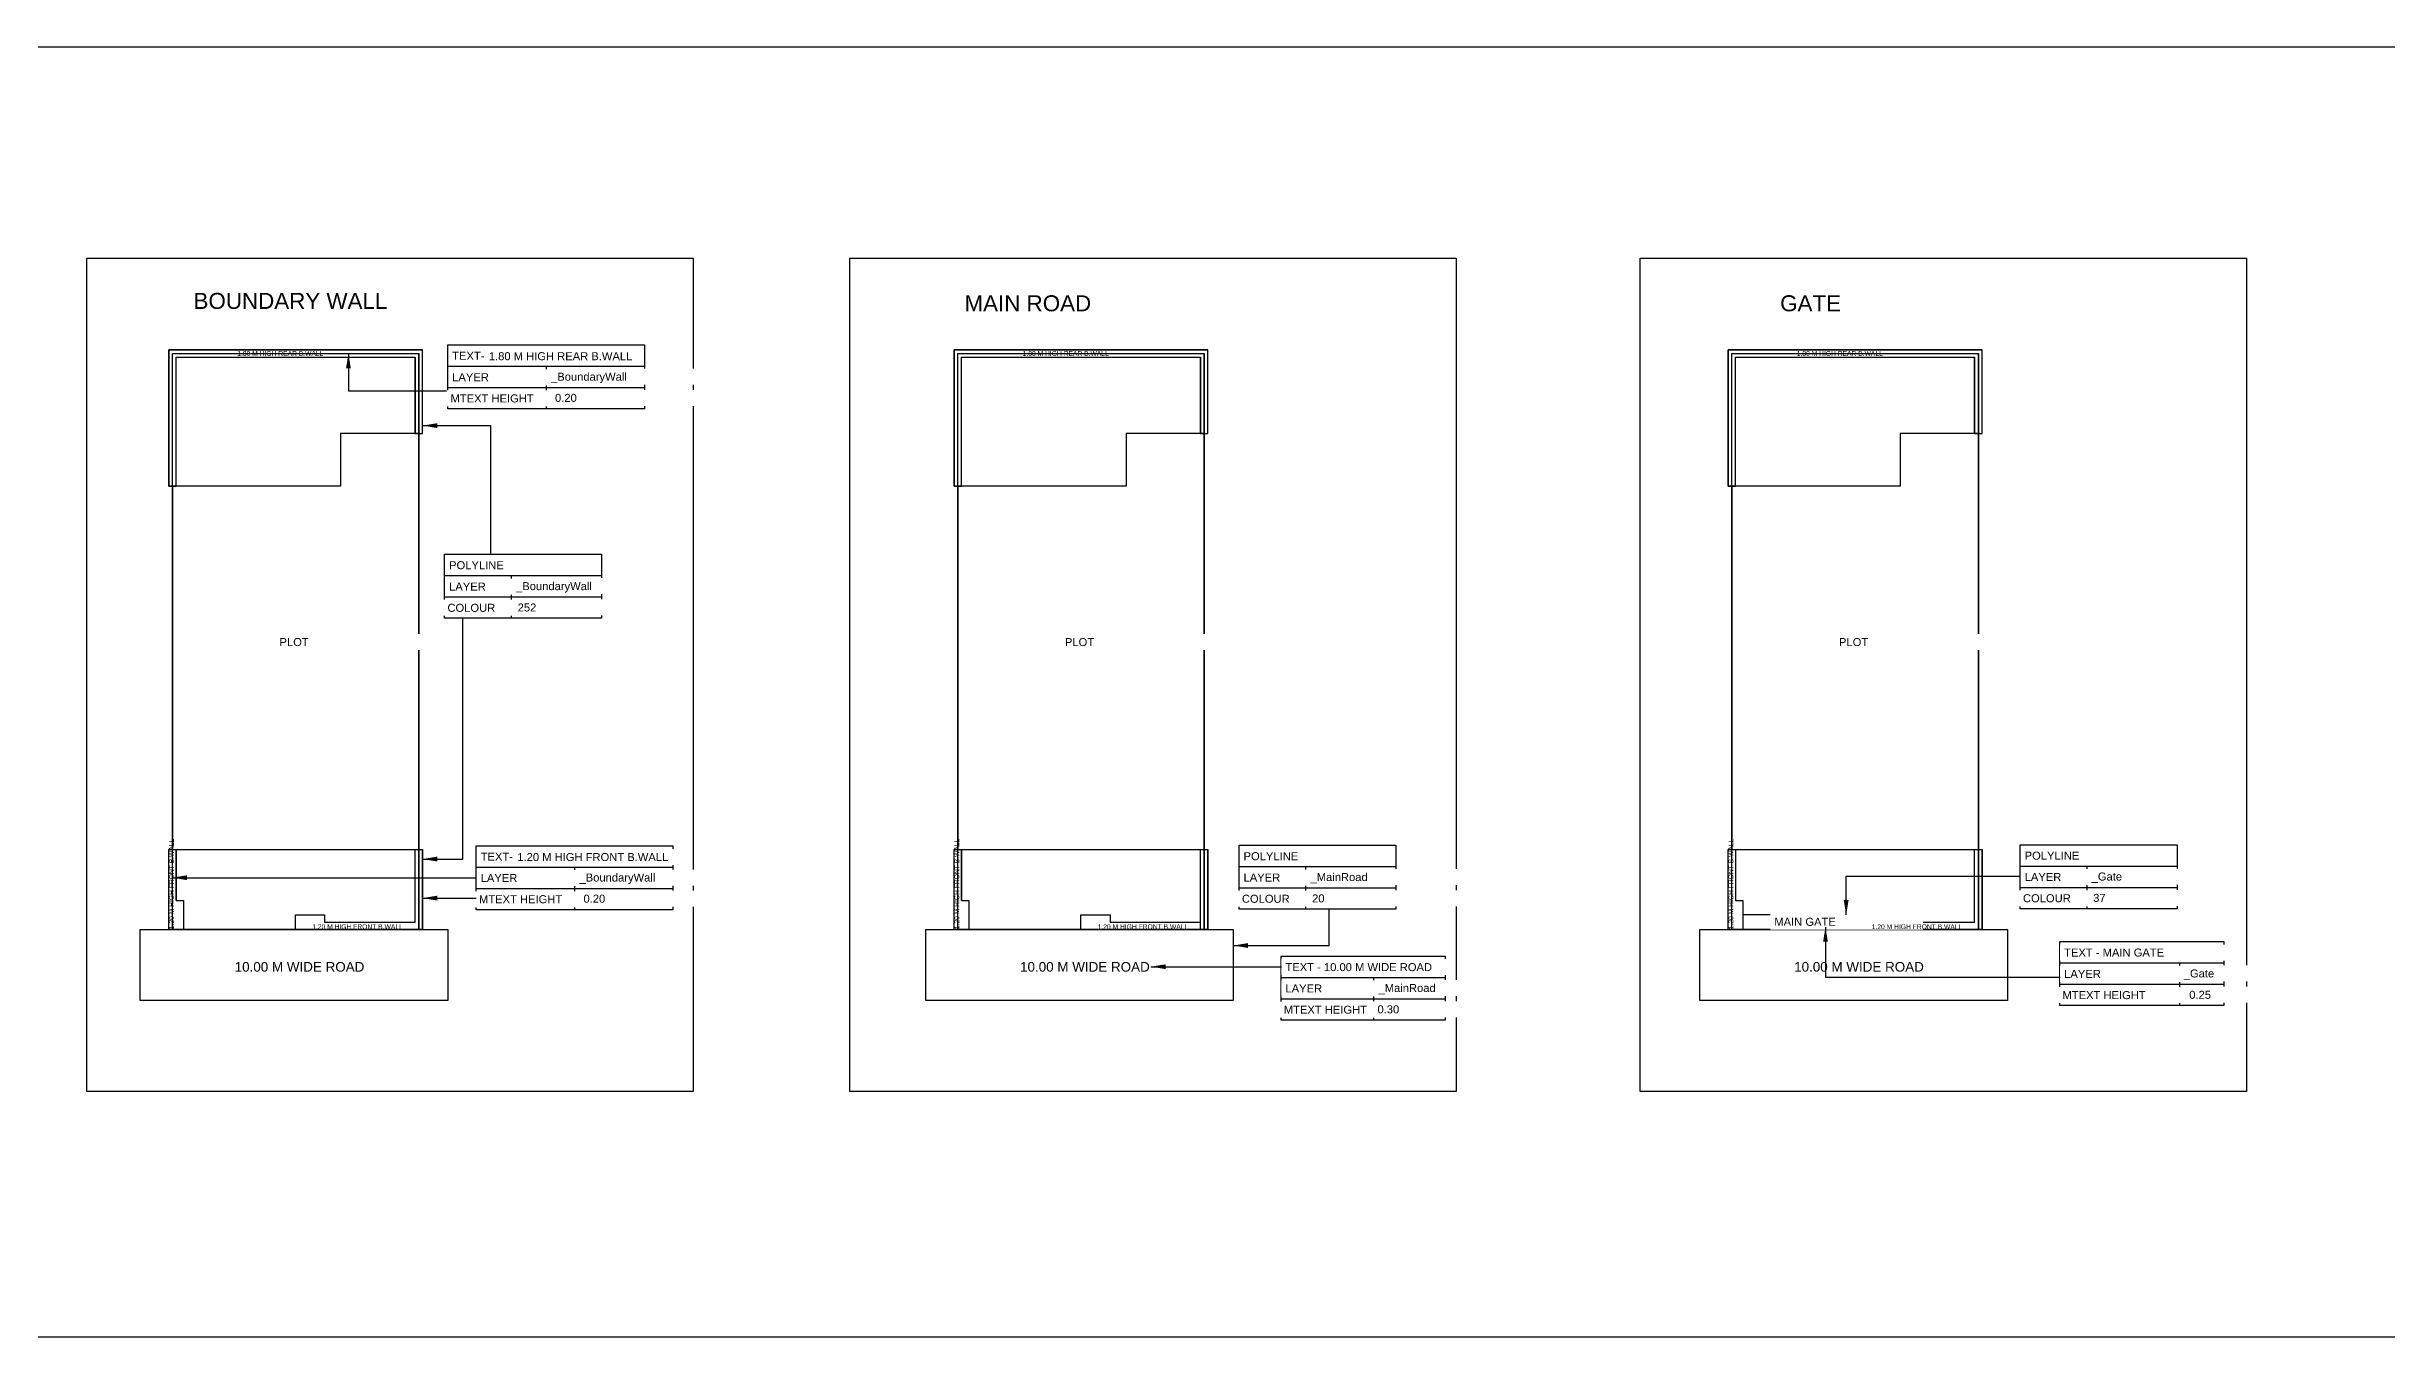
# Model space of a CAD drawing. Header units: metres. Extents: x 180 to 389, y -165 to 195.
# Drawn here: x 232.8 to 305.8, y 154.8 to 195.1 of the extents above; entities that cross this region are included whole.
import ezdxf

# ---------------------------------------------------------------- set-up
doc = ezdxf.new("R2010")
doc.units = ezdxf.units.M
doc.header["$LTSCALE"] = 2
doc.header["$MEASUREMENT"] = 0
for name, color, linetype in [('_BoundaryWall', 252, 'Continuous'), ('_Gate', 37, 'Continuous'), ('_MainRoad', 20, 'Continuous'), ('_Plot', 7, 'Continuous'), ('_PropWork', 1, 'Continuous')]:
    doc.layers.add(name, color=color, linetype=linetype)
doc.styles.add('DRAWING', font='times.ttf', dxfattribs={"height": 0.2})
doc.styles.get("Standard").update_dxf_attribs({"font": 'arial.ttf'})
doc.dimstyles.new('Copy of DRAWING', dxfattribs={"dimtxt": 0.2, "dimasz": 0.46, "dimexe": 0.076, "dimexo": 0.3, "dimgap": 0.037, "dimtad": 0, "dimdec": 3, "dimzin": 0, "dimdsep": 46, "dimtxsty": 'DRAWING', "dimblk": 'ARCHTICK', "dimtsz": 0.037, "dimcen": 0.09, "dimclre": 256, "dimclrt": 256, "dimadec": 0, "dimazin": 0, "dimtfac": 1, "dimtdec": 3, "dimtix": 1, "dimtofl": 0, "dimtmove": 2, "dimatfit": 3, "dimfxl": 1, "dimtolj": 1, "dimtzin": 0, "dimarcsym": 0})

# ---------------------------------------------------------------- blocks, each defined once
blk = doc.blocks.new('_ArchTick')

msp = doc.modelspace()

# ---------------------------------------------------------------- linework, layer by layer
at = {"ltscale": 0.01}
for p, q in [((236.5594, 185.6754), (244.4894, 185.6754)), ((236.5594, 181.4154), (236.5594, 185.6754)), ((244.4894, 183.0604), (244.4894, 185.6754)), ((261.0965, 185.6754), (269.0265, 185.6754)), ((261.0965, 181.4154), (261.0965, 185.6754)), ((269.0265, 183.0604), (269.0265, 185.6754)), ((285.2797, 185.6754), (293.2097, 185.6754)), ((285.2797, 181.4154), (285.2797, 185.6754)), ((293.2097, 183.0604), (293.2097, 185.6754)), ((236.6744, 185.5604), (244.3744, 185.5604)), ((236.6744, 181.4154), (236.6744, 185.5604)), ((236.7894, 185.4454), (244.2594, 185.4454)), ((236.7894, 181.4154), (236.7894, 185.4454)), ((244.2594, 183.0604), (244.2594, 185.4454)), ((244.3744, 183.0604), (244.3744, 185.5604)), ((245.2766, 185.1662), (251.4231, 185.1662)), ((261.2115, 185.5604), (268.9115, 185.5604)), ((261.2115, 181.4154), (261.2115, 185.5604)), ((261.3265, 185.4454), (268.7965, 185.4454)), ((261.3265, 181.4154), (261.3265, 185.4454)), ((268.7965, 183.0604), (268.7965, 185.4454)), ((268.9115, 183.0604), (268.9115, 185.5604)), ((285.3947, 185.5604), (293.0947, 185.5604)), ((285.3947, 181.4154), (285.3947, 185.5604)), ((285.5097, 185.4454), (292.9797, 185.4454)), ((285.5097, 181.4154), (285.5097, 185.4454)), ((292.9797, 183.0604), (292.9797, 185.4454)), ((293.0947, 183.0604), (293.0947, 185.5604)), ((245.2766, 184.4989), (251.4231, 184.4989)), ((244.3744, 183.0604), (244.4894, 183.0604)), ((268.9115, 183.0604), (269.0265, 183.0604)), ((293.0947, 183.0604), (293.2097, 183.0604)), ((236.6744, 181.4154), (236.5594, 181.4154)), ((261.2115, 181.4154), (261.0965, 181.4154)), ((285.3947, 181.4154), (285.2797, 181.4154)), ((245.1802, 178.6213), (250.0788, 178.6213)), ((245.1802, 177.954), (250.0788, 177.954)), ((236.5594, 167.5604), (236.5594, 170.0604)), ((236.6744, 170.0604), (236.5594, 170.0604)), ((236.7894, 168.4704), (236.7894, 170.0604)), ((244.3744, 170.0604), (244.4894, 170.0604)), ((244.3744, 167.5604), (244.3744, 170.0604)), ((244.4894, 167.5604), (244.4894, 170.0604)), ((261.0965, 167.5604), (261.0965, 170.0604)), ((261.2115, 170.0604), (261.0965, 170.0604)), ((261.3265, 168.4704), (261.3265, 170.0604)), ((268.7965, 167.5604), (268.7965, 170.0604)), ((268.9115, 170.0604), (269.0265, 170.0604)), ((268.9115, 167.5604), (268.9115, 170.0604)), ((269.0265, 167.5604), (269.0265, 170.0604)), ((285.2797, 167.5604), (285.2797, 170.0604)), ((285.3947, 170.0604), (285.2797, 170.0604)), ((293.0947, 170.0604), (293.2097, 170.0604)), ((293.0947, 167.5604), (293.0947, 170.0604)), ((293.2097, 167.5604), (293.2097, 170.0604)), ((246.1664, 169.5139), (252.3128, 169.5139)), ((246.1664, 168.8466), (252.3128, 168.8466)), ((270.0001, 169.5289), (274.8986, 169.5289)), ((270.0001, 168.8616), (274.8986, 168.8616)), ((294.4025, 169.5449), (299.3011, 169.5449)), ((294.4025, 168.8776), (299.3011, 168.8776)), ((236.5594, 167.5604), (236.7894, 167.5604)), ((236.5594, 167.5604), (237.0194, 167.5604)), ((244.2594, 167.5604), (244.4894, 167.5604)), ((261.0965, 167.5604), (261.3265, 167.5604)), ((268.7965, 167.5604), (269.0265, 167.5604)), ((285.2797, 167.5604), (285.5097, 167.5604)), ((292.9797, 167.5604), (293.2097, 167.5604)), ((271.3093, 166.0619), (276.4408, 166.0619)), ((295.6365, 166.5168), (300.7679, 166.5168)), ((271.3093, 165.3946), (276.4408, 165.3946)), ((295.6365, 165.8495), (300.7679, 165.8495))]:
    msp.add_line(p, q, dxfattribs=at)
for points in [[(245.2766, 185.8335), (251.4231, 185.8335), (251.4231, 183.8316), (245.2766, 183.8316)], [(245.1802, 179.2886), (250.0788, 179.2886), (250.0788, 177.2867), (245.1802, 177.2867)], [(246.1664, 170.1812), (252.3128, 170.1812), (252.3128, 168.1793), (246.1664, 168.1793)], [(270.0001, 170.1962), (274.8986, 170.1962), (274.8986, 168.1943), (270.0001, 168.1943)], [(294.4025, 170.2122), (299.3011, 170.2122), (299.3011, 168.2103), (294.4025, 168.2103)], [(235.6719, 167.5604), (245.282, 167.5604), (245.282, 165.3385), (235.6719, 165.3385)], [(271.3093, 166.7292), (276.4408, 166.7292), (276.4408, 164.7273), (271.3093, 164.7273)], [(295.6365, 167.1841), (300.7679, 167.1841), (300.7679, 165.1822), (295.6365, 165.1822)]]:
    msp.add_lwpolyline(points, close=True, dxfattribs=at)
at = {"layer": '_BoundaryWall', "ltscale": 0.01}
for points in [[(236.5594, 185.6754), (236.5594, 181.4154), (236.7894, 181.4154), (236.7894, 185.4454), (244.2594, 185.4454), (244.2594, 183.0604), (244.4894, 183.0604), (244.4894, 185.6754)], [(261.0965, 185.6754), (261.0965, 181.4154), (261.3265, 181.4154), (261.3265, 185.4454), (268.7965, 185.4454), (268.7965, 183.0604), (269.0265, 183.0604), (269.0265, 185.6754)], [(285.2797, 185.6754), (285.2797, 181.4154), (285.5097, 181.4154), (285.5097, 185.4454), (292.9797, 185.4454), (292.9797, 183.0604), (293.2097, 183.0604), (293.2097, 185.6754)], [(236.5594, 170.0604), (236.7894, 170.0604), (236.7894, 168.4704), (237.0194, 168.4704), (237.0194, 167.5604), (236.5594, 167.5604)], [(244.2594, 170.0604), (244.4894, 170.0604), (244.4894, 167.5604), (244.2594, 167.5604), (240.5194, 167.5604), (240.5194, 168.0204), (241.4294, 168.0204), (241.4294, 167.7904), (244.2594, 167.7904)], [(261.0965, 170.0604), (261.3265, 170.0604), (261.3265, 168.4704), (261.5565, 168.4704), (261.5565, 167.5604), (261.0965, 167.5604)], [(268.7965, 170.0604), (269.0265, 170.0604), (269.0265, 167.5604), (268.7965, 167.5604), (265.0565, 167.5604), (265.0565, 168.0204), (265.9665, 168.0204), (265.9665, 167.7904), (268.7965, 167.7904)], [(285.2797, 170.0604), (285.5097, 170.0604), (285.5097, 168.4704), (285.7397, 168.4704), (285.7397, 167.5604), (285.2797, 167.5604)], [(292.9797, 170.0604), (293.2097, 170.0604), (293.2097, 167.5604), (292.9797, 167.5604), (289.2397, 167.5604), (289.2397, 168.0204), (290.1497, 168.0204), (290.1497, 167.7904), (292.9797, 167.7904)]]:
    msp.add_lwpolyline(points, close=True, dxfattribs=at)
at = {"layer": '_Gate', "ltscale": 0.01}
msp.add_lwpolyline([(289.2397, 168.0204), (285.7397, 168.0204), (285.7397, 167.5604), (289.2397, 167.5604)], close=True, dxfattribs=at)
at = {"layer": '_MainRoad', "ltscale": 0.01}
for points in [[(260.209, 167.5604), (269.8191, 167.5604), (269.8191, 165.3385), (260.209, 165.3385)], [(284.3923, 167.5604), (294.0023, 167.5604), (294.0023, 165.3385), (284.3923, 165.3385)]]:
    msp.add_lwpolyline(points, close=True, dxfattribs=at)
at = {"layer": '_Plot', "ltscale": 0.01}
for points in [[(236.6744, 185.5604), (244.3744, 185.5604), (244.3744, 167.5604), (236.6744, 167.5604)], [(261.2115, 185.5604), (268.9115, 185.5604), (268.9115, 167.5604), (261.2115, 167.5604)], [(285.3947, 185.5604), (293.0947, 185.5604), (293.0947, 167.5604), (285.3947, 167.5604)]]:
    msp.add_lwpolyline(points, close=True, dxfattribs=at)
at = {"layer": '_PropWork', "ltscale": 0.01}
for points in [[(244.3744, 183.0604), (241.9294, 183.0604), (241.9294, 181.4154), (236.6744, 181.4154), (236.6744, 170.0604), (244.3744, 170.0604)], [(268.9115, 183.0604), (266.4665, 183.0604), (266.4665, 181.4154), (261.2115, 181.4154), (261.2115, 170.0604), (268.9115, 170.0604)], [(293.0947, 183.0604), (290.6497, 183.0604), (290.6497, 181.4154), (285.3947, 181.4154), (285.3947, 170.0604), (293.0947, 170.0604)]]:
    msp.add_lwpolyline(points, close=True, dxfattribs=at)

# ---------------------------------------------------------------- texts
at = {"layer": '_BoundaryWall', "ltscale": 0.01, "char_height": 0.15, "width": 3.00541, "attachment_point": 1}
for s, insert in [('1.80 M HIGH REAR B.WALL', (238.7005, 185.6384)), ('1.80 M HIGH REAR B.WALL', (263.2375, 185.6384)), ('1.80 M HIGH REAR B.WALL', (287.4208, 185.6384)), ('1.20 M HIGH FRONT B.WALL', (241.0435, 167.7241)), ('1.20 M HIGH FRONT B.WALL', (265.5806, 167.7241)), ('1.20 M HIGH FRONT B.WALL', (289.7639, 167.7241))]:
    msp.add_mtext(s, dxfattribs=dict(at, insert=insert))
at = {"layer": '_BoundaryWall', "ltscale": 0.01, "char_height": 0.15, "width": 3.00541, "attachment_point": 1, "rotation": 90}
for insert in [(236.5711, 167.5701), (261.1082, 167.5701), (285.2915, 167.5701)]:
    msp.add_mtext('1.20 M HIGH FRONT B.WALL', dxfattribs=dict(at, insert=insert))

# ---------------------------------------------------------------- next in the draw order: texts
at = {"ltscale": 0.01, "insert": (238.6197, 166.5449), "char_height": 0.3, "width": 4.517248, "attachment_point": 1, "bg_fill": 2}
msp.add_mtext('10.00 M WIDE ROAD', dxfattribs=at)
at = {"layer": '_MainRoad', "char_height": 0.3, "width": 4.517248, "attachment_point": 1, "bg_fill": 2}
for insert in [(263.1568, 166.5449), (287.3401, 166.5449)]:
    msp.add_mtext('10.00 M WIDE ROAD', dxfattribs=dict(at, insert=insert))
at = {"layer": '_Plot', "char_height": 0.25, "width": 4.517248, "attachment_point": 1, "bg_fill": 2}
for insert in [(240.0212, 176.6697), (264.5583, 176.6697), (288.7415, 176.6697)]:
    msp.add_mtext('PLOT ', dxfattribs=dict(at, insert=insert))

# ---------------------------------------------------------------- next in the draw order: linework, layer by layer
at = {"ltscale": 0.01}
for points in [[(234.0045, 188.5459), (252.9451, 188.5459), (252.9451, 162.498), (234.0045, 162.498)], [(257.8394, 188.5459), (276.78, 188.5459), (276.78, 162.498), (257.8394, 162.498)], [(282.5333, 188.5459), (301.4738, 188.5459), (301.4738, 162.498), (282.5333, 162.498)]]:
    msp.add_lwpolyline(points, close=True, dxfattribs=at)

# ---------------------------------------------------------------- next in the draw order: texts
at = {"ltscale": 0.01, "attachment_point": 1, "bg_fill": 2}
for s, insert, char_height, width in [('BOUNDARY WALL', (237.3353, 187.4575), 0.5, 8.167839), ('MAIN ROAD', (261.4202, 187.3825), 0.5, 8.167839), ('GATE', (286.9027, 187.3825), 0.5, 8.167839), ('TEXT-', (245.4156, 185.6156), 0.25, 4.517248), ('POLYLINE', (245.3192, 179.0707), 0.25, 4.517248), ('TEXT-', (246.3053, 169.9633), 0.25, 4.517248), ('POLYLINE', (270.139, 169.9782), 0.25, 4.517248), ('POLYLINE', (294.5415, 169.9942), 0.25, 4.517248), ('TEXT - MAIN GATE', (295.7754, 166.9662), 0.25, 5.122688)]:
    msp.add_mtext(s, dxfattribs=dict(at, insert=insert, char_height=char_height, width=width))
at = {"layer": '_Gate', "ltscale": 0.01, "insert": (286.7203, 167.9266), "char_height": 0.25, "width": 4.517248, "attachment_point": 1, "bg_fill": 2}
msp.add_mtext('MAIN GATE ', dxfattribs=at)

# ---------------------------------------------------------------- next in the draw order: linework, layer by layer
at = {"ltscale": 0.01}
for p, q in [((248.3498, 185.1662), (248.3498, 183.8316)), ((247.2575, 178.6213), (247.2575, 177.2867)), ((249.2396, 169.5139), (249.2396, 168.1793)), ((272.0773, 169.5289), (272.0773, 168.1943)), ((296.4797, 169.5449), (296.4797, 168.2103)), ((299.3795, 166.5168), (299.3795, 165.1822))]:
    msp.add_line(p, q, dxfattribs=at)

# ---------------------------------------------------------------- next in the draw order: leaders
msp.add_leader([(244.4894, 183.3096), (246.6128, 183.3096), (246.6128, 179.2886)], dimstyle='Copy of DRAWING', override={"dimgap": 0.037, "dimtad": 0}, dxfattribs=at)

# ---------------------------------------------------------------- next in the draw order: texts
at = {"ltscale": 0.01, "char_height": 0.25, "width": 4.517248, "attachment_point": 1, "bg_fill": 2}
for insert in [(245.4156, 184.9483), (245.3192, 178.4034), (246.3053, 169.296), (270.139, 169.3109), (294.5415, 169.3269), (295.7754, 166.2989)]:
    msp.add_mtext('LAYER', dxfattribs=dict(at, insert=insert))

# ---------------------------------------------------------------- next in the draw order: texts
for s, insert in [('_BoundaryWall', (248.5037, 184.9629)), ('COLOUR', (245.2668, 177.7398)), ('_BoundaryWall', (249.3935, 169.3106)), ('COLOUR', (270.0866, 168.6474)), ('COLOUR', (294.489, 168.6634)), ('_Gate', (299.511, 166.3135))]:
    msp.add_mtext(s, dxfattribs=dict(at, insert=insert))

# ---------------------------------------------------------------- next in the draw order: leaders
at = {"ltscale": 0.01}
msp.add_leader([(242.1735, 185.5604), (242.1735, 184.4007), (245.2766, 184.4007)], dimstyle='Copy of DRAWING', override={"dimgap": 0.037, "dimtad": 0}, dxfattribs=at)

# ---------------------------------------------------------------- next in the draw order: texts
at = {"ltscale": 0.01, "char_height": 0.25, "attachment_point": 1, "bg_fill": 2}
for s, insert, width in [('1.80 M HIGH REAR B.WALL', (246.5608, 185.6036), 4.517248), ('MTEXT HEIGHT', (245.3632, 184.2847), 4.517248), ('_BoundaryWall', (247.4114, 178.418), 4.517248), ('1.20 M HIGH FRONT B.WALL', (247.4506, 169.9513), 4.862233), ('_MainRoad', (272.2312, 169.3255), 4.517248), ('_Gate', (296.6336, 169.3415), 4.517248), ('MTEXT HEIGHT', (246.2529, 168.6324), 4.517248), ('MTEXT HEIGHT', (295.723, 165.6353), 4.517248)]:
    msp.add_mtext(s, dxfattribs=dict(at, insert=insert, width=width))

# ---------------------------------------------------------------- next in the draw order: leaders
at = {"ltscale": 0.01}
for points in [[(244.4894, 169.7629), (245.7519, 169.7629), (245.7519, 177.2867)], [(288.9659, 168.0204), (288.9659, 169.2282), (294.4025, 169.2282)]]:
    msp.add_leader(points, dimstyle='Copy of DRAWING', override={"dimgap": 0.037, "dimtad": 0}, dxfattribs=at)

# ---------------------------------------------------------------- next in the draw order: texts
at = {"ltscale": 0.01, "char_height": 0.25, "width": 4.517248, "attachment_point": 1, "bg_fill": 2}
for s, insert in [('0.20', (248.6279, 184.3016)), ('252', (247.4606, 177.7507)), ('0.20', (249.5176, 168.6493)), ('20', (272.2804, 168.6582)), ('37', (296.6829, 168.6742)), ('0.25', (299.6836, 165.6462))]:
    msp.add_mtext(s, dxfattribs=dict(at, insert=insert))

# ---------------------------------------------------------------- next in the draw order: leaders
at = {"ltscale": 0.01}
for points in [[(236.6744, 169.1803), (246.1664, 169.1803)], [(244.4894, 168.5421), (246.1664, 168.5421)], [(288.3193, 167.6362), (288.3193, 166.0667), (295.6365, 166.0667)]]:
    msp.add_leader(points, dimstyle='Copy of DRAWING', override={"dimgap": 0.037, "dimtad": 0}, dxfattribs=at)

# ---------------------------------------------------------------- next in the draw order: leaders
msp.add_leader([(269.8191, 167.0603), (272.8115, 167.0603), (272.8115, 168.1943)], dimstyle='Copy of DRAWING', override={"dimgap": 0.037, "dimtad": 0}, dxfattribs=at)

# ---------------------------------------------------------------- next in the draw order: texts
at = {"ltscale": 0.01, "insert": (271.4483, 166.5113), "char_height": 0.25, "width": 5.122688, "attachment_point": 1, "bg_fill": 2}
msp.add_mtext('TEXT - 10.00 M WIDE ROAD', dxfattribs=at)

# ---------------------------------------------------------------- next in the draw order: linework, layer by layer
at = {"ltscale": 0.01}
msp.add_line((274.201, 166.0619), (274.201, 164.7273), dxfattribs=at)

# ---------------------------------------------------------------- next in the draw order: texts
at = {"ltscale": 0.01, "insert": (271.4483, 165.844), "char_height": 0.25, "width": 4.517248, "attachment_point": 1, "bg_fill": 2}
msp.add_mtext('LAYER', dxfattribs=at)

# ---------------------------------------------------------------- next in the draw order: texts
at = {"ltscale": 0.01, "insert": (271.3959, 165.1804), "char_height": 0.25, "width": 4.517248, "attachment_point": 1, "bg_fill": 2}
msp.add_mtext('MTEXT HEIGHT', dxfattribs=at)

# ---------------------------------------------------------------- next in the draw order: leaders
at = {"ltscale": 0.01}
msp.add_leader([(267.2445, 166.399), (271.3093, 166.399)], dimstyle='Copy of DRAWING', override={"dimgap": 0.037, "dimtad": 0}, dxfattribs=at)

# ---------------------------------------------------------------- next in the draw order: texts
at = {"ltscale": 0.01, "insert": (274.3228, 165.1913), "char_height": 0.25, "width": 4.517248, "attachment_point": 1, "bg_fill": 2}
msp.add_mtext('0.30', dxfattribs=at)

# ---------------------------------------------------------------- next in the draw order: linework, layer by layer
at = {"ltscale": 0.01}
msp.add_lwpolyline([(180.407, 195.1496), (385.7428, 195.1496), (385.7428, 154.8185), (180.407, 154.8185)], close=True, dxfattribs=at)

# ---------------------------------------------------------------- next in the draw order: texts
at = {"ltscale": 0.01, "insert": (274.3549, 165.8586), "char_height": 0.25, "width": 4.517248, "attachment_point": 1, "bg_fill": 2}
msp.add_mtext('_MainRoad', dxfattribs=at)

doc.saveas('drawing.dxf')
